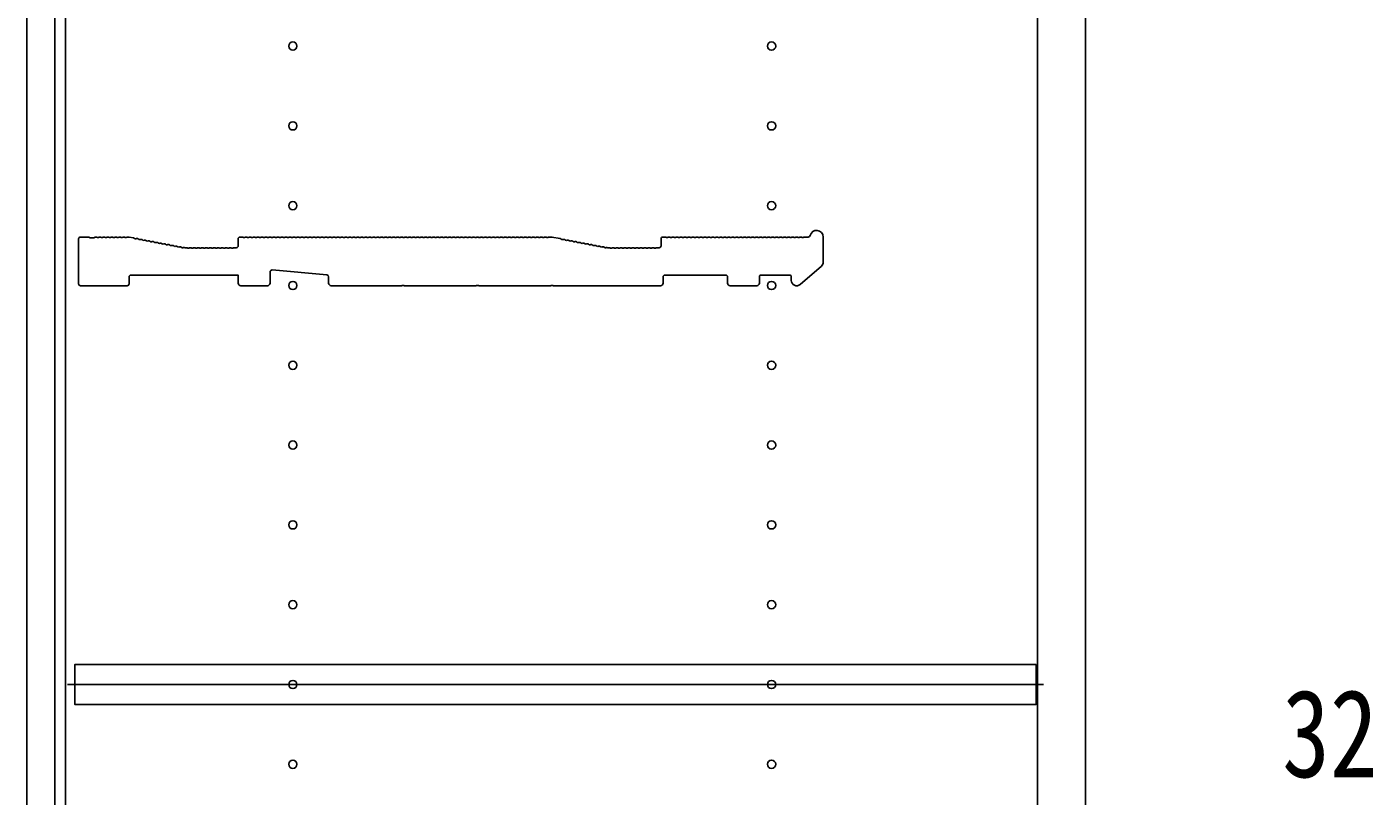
# Model space of a CAD drawing. Units: millimetres, scale not verified. Extents: x -4205 to 4205, y -2970 to 2970.
# Drawn here: x -3035 to -2529, y 281 to 570 of the extents above; entities that cross this region are included whole.
import ezdxf
from ezdxf.enums import TextEntityAlignment as Align

# ---------------------------------------------------------------- set-up
doc = ezdxf.new("R2010")
doc.units = ezdxf.units.MM
doc.header["$LTSCALE"] = 20
for name, color, linetype in [('0-2_YKK_11', 7, 'Continuous'), ('0-3_YKK_12', 2, 'Continuous'), ('0-5_YKK_D', 6, 'Continuous')]:
    doc.layers.add(name, color=color, linetype=linetype)
doc.styles.add('ＭＳ ゴシック', font='')
doc.styles.get('ＭＳ ゴシック').set_extended_font_data('MS Gothic')

msp = doc.modelspace()

# ---------------------------------------------------------------- linework, layer by layer
at = {"layer": '0-2_YKK_11'}
for p, q in [((-3012.05, 491.24), (-3014.85, 491.24)), ((-3011.3, 490.97), (-3011.49, 491.03)), ((-3009.61, 491.03), (-3009.81, 490.97)), ((-3008.11, 491.04), (-3008.5, 491.04)), ((-3006.61, 491.04), (-3007, 491.04)), ((-3005.11, 491.04), (-3005.5, 491.04)), ((-3003.61, 491.04), (-3004, 491.04)), ((-3002.11, 491.04), (-3002.5, 491.04)), ((-3000.61, 491.04), (-3001, 491.04)), ((-2999.11, 491.04), (-2999.5, 491.04)), ((-2997.61, 491.04), (-2998, 491.04)), ((-2996.62, 491.24), (-2997.05, 491.24)), ((-2994.92, 490.92), (-2996.49, 491.22)), ((-2954.05, 491.24), (-2954.85, 491.24)), ((-2953.11, 491.04), (-2953.5, 491.04)), ((-2951.61, 491.04), (-2952, 491.04)), ((-2950.11, 491.04), (-2950.5, 491.04)), ((-2948.61, 491.04), (-2949, 491.04)), ((-2947.11, 491.04), (-2947.5, 491.04)), ((-2945.61, 491.04), (-2946, 491.04)), ((-2944.11, 491.04), (-2944.5, 491.04)), ((-2942.61, 491.04), (-2943, 491.04)), ((-2941.11, 491.04), (-2941.5, 491.04)), ((-2939.61, 491.04), (-2940, 491.04)), ((-2938.11, 491.04), (-2938.5, 491.04)), ((-2936.61, 491.04), (-2937, 491.04)), ((-2935.11, 491.04), (-2935.5, 491.04)), ((-2933.61, 491.04), (-2934, 491.04)), ((-2932.11, 491.04), (-2932.5, 491.04)), ((-2930.61, 491.04), (-2931, 491.04)), ((-2929.11, 491.04), (-2929.5, 491.04)), ((-2927.61, 491.04), (-2928, 491.04)), ((-2926.11, 491.04), (-2926.5, 491.04)), ((-2924.61, 491.04), (-2925, 491.04)), ((-2923.11, 491.04), (-2923.5, 491.04)), ((-2921.61, 491.04), (-2922, 491.04)), ((-2920.11, 491.04), (-2920.5, 491.04)), ((-2918.61, 491.04), (-2919, 491.04)), ((-2917.11, 491.04), (-2917.5, 491.04)), ((-2915.61, 491.04), (-2916, 491.04)), ((-2914.11, 491.04), (-2914.5, 491.04)), ((-2912.61, 491.04), (-2913, 491.04)), ((-2911.11, 491.04), (-2911.5, 491.04)), ((-2909.61, 491.04), (-2910, 491.04)), ((-2908.11, 491.04), (-2908.5, 491.04)), ((-2906.61, 491.04), (-2907, 491.04)), ((-2905.11, 491.04), (-2905.5, 491.04)), ((-2903.61, 491.04), (-2904, 491.04)), ((-2902.11, 491.04), (-2902.5, 491.04)), ((-2900.61, 491.04), (-2901, 491.04)), ((-2899.11, 491.04), (-2899.5, 491.04)), ((-2897.61, 491.04), (-2898, 491.04)), ((-2896.11, 491.04), (-2896.5, 491.04)), ((-2894.61, 491.04), (-2895, 491.04)), ((-2893.11, 491.04), (-2893.5, 491.04)), ((-2891.61, 491.04), (-2892, 491.04)), ((-2890.11, 491.04), (-2890.5, 491.04)), ((-2888.61, 491.04), (-2889, 491.04)), ((-2887.11, 491.04), (-2887.5, 491.04)), ((-2885.61, 491.04), (-2886, 491.04)), ((-2884.11, 491.04), (-2884.5, 491.04)), ((-2882.61, 491.04), (-2883, 491.04)), ((-2881.11, 491.04), (-2881.5, 491.04)), ((-2879.61, 491.04), (-2880, 491.04)), ((-2878.11, 491.04), (-2878.5, 491.04)), ((-2876.61, 491.04), (-2877, 491.04)), ((-2875.11, 491.04), (-2875.5, 491.04)), ((-2873.61, 491.04), (-2874, 491.04)), ((-2872.11, 491.04), (-2872.5, 491.04)), ((-2870.61, 491.04), (-2871, 491.04)), ((-2869.11, 491.04), (-2869.5, 491.04)), ((-2867.61, 491.04), (-2868, 491.04)), ((-2866.11, 491.04), (-2866.5, 491.04)), ((-2864.61, 491.04), (-2865, 491.04)), ((-2863.11, 491.04), (-2863.5, 491.04)), ((-2861.61, 491.04), (-2862, 491.04)), ((-2860.11, 491.04), (-2860.5, 491.04)), ((-2858.61, 491.04), (-2859, 491.04)), ((-2857.11, 491.04), (-2857.5, 491.04)), ((-2855.61, 491.04), (-2856, 491.04)), ((-2854.11, 491.04), (-2854.5, 491.04)), ((-2852.61, 491.04), (-2853, 491.04)), ((-2851.11, 491.04), (-2851.5, 491.04)), ((-2849.61, 491.04), (-2850, 491.04)), ((-2848.11, 491.04), (-2848.5, 491.04)), ((-2846.61, 491.04), (-2847, 491.04)), ((-2845.11, 491.04), (-2845.5, 491.04)), ((-2843.61, 491.04), (-2844, 491.04)), ((-2842.11, 491.04), (-2842.5, 491.04)), ((-2840.61, 491.04), (-2841, 491.04)), ((-2839.11, 491.04), (-2839.5, 491.04)), ((-2795.05, 491.24), (-2795.85, 491.24)), ((-2794.11, 491.04), (-2794.5, 491.04)), ((-2792.61, 491.04), (-2793, 491.04)), ((-2791.11, 491.04), (-2791.5, 491.04)), ((-2789.61, 491.04), (-2790, 491.04)), ((-2788.11, 491.04), (-2788.5, 491.04)), ((-2786.61, 491.04), (-2787, 491.04)), ((-2785.11, 491.04), (-2785.5, 491.04)), ((-2783.61, 491.04), (-2784, 491.04)), ((-2782.11, 491.04), (-2782.5, 491.04)), ((-2780.61, 491.04), (-2781, 491.04)), ((-2779.11, 491.04), (-2779.5, 491.04)), ((-2777.61, 491.04), (-2778, 491.04)), ((-2776.11, 491.04), (-2776.5, 491.04)), ((-2774.61, 491.04), (-2775, 491.04)), ((-2773.11, 491.04), (-2773.5, 491.04)), ((-2771.61, 491.04), (-2772, 491.04)), ((-2770.11, 491.04), (-2770.5, 491.04)), ((-2768.61, 491.04), (-2769, 491.04)), ((-2767.11, 491.04), (-2767.5, 491.04)), ((-2765.61, 491.04), (-2766, 491.04)), ((-2764.11, 491.04), (-2764.5, 491.04)), ((-2762.61, 491.04), (-2763, 491.04)), ((-2761.11, 491.04), (-2761.5, 491.04)), ((-2759.61, 491.04), (-2760, 491.04)), ((-2758.11, 491.04), (-2758.5, 491.04)), ((-2756.61, 491.04), (-2757, 491.04)), ((-2755.11, 491.04), (-2755.5, 491.04)), ((-2753.61, 491.04), (-2754, 491.04)), ((-2752.11, 491.04), (-2752.5, 491.04)), ((-2750.61, 491.04), (-2751, 491.04)), ((-2749.11, 491.04), (-2749.5, 491.04)), ((-2747.61, 491.04), (-2748, 491.04)), ((-2746.11, 491.04), (-2746.5, 491.04)), ((-2744.61, 491.04), (-2745, 491.04)), ((-2743.11, 491.04), (-2743.5, 491.04)), ((-2741.18, 491.24), (-2742.55, 491.24)), ((-2735.55, 481.85), (-2735.55, 491.24)), ((-3015.55, 490.54), (-3015.55, 473.64)), ((-3009.81, 490.97), (-3011.3, 490.97)), ((-2994.03, 490.55), (-2994.4, 490.62)), ((-2992.56, 490.27), (-2992.93, 490.34)), ((-2991.08, 489.99), (-2991.46, 490.06)), ((-2989.61, 489.71), (-2989.98, 489.78)), ((-2988.14, 489.43), (-2988.51, 489.5)), ((-2986.66, 489.15), (-2987.04, 489.22)), ((-2985.19, 488.87), (-2985.56, 488.94)), ((-2983.72, 488.59), (-2984.09, 488.66)), ((-2982.24, 488.31), (-2982.62, 488.38)), ((-2980.77, 488.02), (-2981.14, 488.1)), ((-2979.3, 487.74), (-2979.67, 487.82)), ((-2977.82, 487.46), (-2978.2, 487.53)), ((-2976.35, 487.18), (-2976.72, 487.25)), ((-2975.62, 487.25), (-2975.76, 487.28)), ((-2975.05, 487.24), (-2975.49, 487.24)), ((-2974.11, 487.04), (-2974.5, 487.04)), ((-2972.61, 487.04), (-2973, 487.04)), ((-2971.11, 487.04), (-2971.5, 487.04)), ((-2969.61, 487.04), (-2970, 487.04)), ((-2968.11, 487.04), (-2968.5, 487.04)), ((-2966.61, 487.04), (-2967, 487.04)), ((-2965.11, 487.04), (-2965.5, 487.04)), ((-2963.61, 487.04), (-2964, 487.04)), ((-2962.11, 487.04), (-2962.5, 487.04)), ((-2960.61, 487.04), (-2961, 487.04)), ((-2959.11, 487.04), (-2959.5, 487.04)), ((-2957.61, 487.04), (-2958, 487.04)), ((-2956.25, 487.24), (-2957.05, 487.24)), ((-2955.55, 490.54), (-2955.55, 487.94)), ((-2833.93, 490.34), (-2833.56, 490.27)), ((-2832.46, 490.06), (-2832.08, 489.99)), ((-2830.98, 489.78), (-2830.61, 489.71)), ((-2829.51, 489.5), (-2829.14, 489.43)), ((-2828.04, 489.22), (-2827.66, 489.15)), ((-2826.56, 488.94), (-2826.19, 488.87)), ((-2825.09, 488.66), (-2824.72, 488.59)), ((-2823.62, 488.38), (-2823.24, 488.31)), ((-2822.14, 488.1), (-2821.77, 488.02)), ((-2820.67, 487.82), (-2820.3, 487.74)), ((-2819.2, 487.53), (-2818.82, 487.46)), ((-2817.72, 487.25), (-2817.35, 487.18)), ((-2815.11, 487.04), (-2815.5, 487.04)), ((-2813.61, 487.04), (-2814, 487.04)), ((-2812.11, 487.04), (-2812.5, 487.04)), ((-2810.61, 487.04), (-2811, 487.04)), ((-2809.11, 487.04), (-2809.5, 487.04)), ((-2807.61, 487.04), (-2808, 487.04)), ((-2806.11, 487.04), (-2806.5, 487.04)), ((-2804.61, 487.04), (-2805, 487.04)), ((-2803.11, 487.04), (-2803.5, 487.04)), ((-2801.61, 487.04), (-2802, 487.04)), ((-2800.11, 487.04), (-2800.5, 487.04)), ((-2798.61, 487.04), (-2799, 487.04)), ((-2797.25, 487.24), (-2798.05, 487.24)), ((-2796.55, 490.54), (-2796.55, 487.94)), ((-2996.55, 473.64), (-2996.55, 476.24)), ((-2943.55, 473.94), (-2943.55, 478.17)), ((-2942.79, 478.87), (-2922.19, 476.99)), ((-2921.55, 476.3), (-2921.55, 473.94)), ((-2795.75, 473.94), (-2795.75, 476.24)), ((-2795.05, 476.94), (-2772.25, 476.94)), ((-2771.55, 476.24), (-2771.55, 473.94)), ((-2759.55, 473.94), (-2759.55, 476.24)), ((-2758.85, 476.94), (-2748.25, 476.94)), ((-2747.55, 476.24), (-2747.55, 474.94)), ((-2744.25, 473.42), (-2736.25, 480.34)), ((-3014.85, 472.94), (-2997.25, 472.94)), ((-2954.55, 472.94), (-2944.55, 472.94)), ((-2770.55, 472.94), (-2760.55, 472.94))]:
    msp.add_line(p, q, dxfattribs=at)
for points in [[(-2834.44, 490.64), (-2837.55, 491.24), (-2838.55, 491.24)], [(-2816.62, 487.25), (-2816.76, 487.28), (-2816.62, 487.25)], [(-2816.49, 487.24), (-2816.05, 487.24), (-2816.49, 487.24)], [(-2995.85, 476.94), (-2955.55, 476.94), (-2955.55, 473.94)], [(-2920.55, 472.94), (-2894.13, 472.94), (-2893.88, 473.06), (-2893.23, 473.06), (-2892.98, 472.94), (-2866.13, 472.94), (-2865.88, 473.06), (-2865.23, 473.06), (-2864.98, 472.94), (-2838.13, 472.94), (-2837.88, 473.06), (-2837.23, 473.06), (-2836.98, 472.94), (-2796.75, 472.94)]]:
    msp.add_lwpolyline(points, dxfattribs=at)
msp.add_lwpolyline([(-2655.48, 330.54), (-3016.98, 330.54), (-3016.98, 315.54), (-2655.48, 315.54)], close=True, dxfattribs=at)
for centre, radius, start, end in [((-3014.85, 490.54), 0.7, 90, 180), ((-3012.05, 490.36), 0.88, 50.4605, 90), ((-3009.05, 490.36), 0.88, 50.536, 129.5394), ((-3007.55, 490.36), 0.88, 50.536, 129.464), ((-3006.05, 490.36), 0.88, 50.536, 129.464), ((-3004.55, 490.36), 0.88, 50.536, 129.464), ((-3003.05, 490.36), 0.88, 50.536, 129.464), ((-3001.55, 490.36), 0.88, 50.536, 129.464), ((-3000.05, 490.36), 0.88, 50.536, 129.464), ((-2998.55, 490.36), 0.88, 50.536, 129.464), ((-2997.05, 490.36), 0.88, 90, 129.464), ((-2996.62, 490.54), 0.7, 79.2157, 90), ((-2954.85, 490.54), 0.7, 90, 180), ((-2954.05, 490.36), 0.88, 50.536, 90), ((-2952.55, 490.36), 0.88, 50.536, 129.464), ((-2951.05, 490.36), 0.88, 50.536, 129.464), ((-2949.55, 490.36), 0.88, 50.536, 129.464), ((-2948.05, 490.36), 0.88, 50.536, 129.464), ((-2946.55, 490.36), 0.88, 50.536, 129.464), ((-2945.05, 490.36), 0.88, 50.536, 129.464), ((-2943.55, 490.36), 0.88, 50.536, 129.464), ((-2942.05, 490.36), 0.88, 50.536, 129.464), ((-2940.55, 490.36), 0.88, 50.536, 129.464), ((-2939.05, 490.36), 0.88, 50.536, 129.464), ((-2937.55, 490.36), 0.88, 50.536, 129.464), ((-2936.05, 490.36), 0.88, 50.536, 129.464), ((-2934.55, 490.36), 0.88, 50.536, 129.464), ((-2933.05, 490.36), 0.88, 50.536, 129.464), ((-2931.55, 490.36), 0.88, 50.536, 129.464), ((-2930.05, 490.36), 0.88, 50.536, 129.464), ((-2928.55, 490.36), 0.88, 50.536, 129.464), ((-2927.05, 490.36), 0.88, 50.536, 129.464), ((-2925.55, 490.36), 0.88, 50.536, 129.464), ((-2924.05, 490.36), 0.88, 50.536, 129.464), ((-2922.55, 490.36), 0.88, 50.536, 129.464), ((-2921.05, 490.36), 0.88, 50.536, 129.464), ((-2919.55, 490.36), 0.88, 50.536, 129.464), ((-2918.05, 490.36), 0.88, 50.536, 129.464), ((-2916.55, 490.36), 0.88, 50.536, 129.464), ((-2915.05, 490.36), 0.88, 50.536, 129.464), ((-2913.55, 490.36), 0.88, 50.536, 129.464), ((-2912.05, 490.36), 0.88, 50.536, 129.464), ((-2910.55, 490.36), 0.88, 50.536, 129.464), ((-2909.05, 490.36), 0.88, 50.536, 129.464), ((-2907.55, 490.36), 0.88, 50.536, 129.464), ((-2906.05, 490.36), 0.88, 50.536, 129.464), ((-2904.55, 490.36), 0.88, 50.536, 129.464), ((-2903.05, 490.36), 0.88, 50.536, 129.464), ((-2901.55, 490.36), 0.88, 50.536, 129.464), ((-2900.05, 490.36), 0.88, 50.536, 129.464), ((-2898.55, 490.36), 0.88, 50.536, 129.464), ((-2897.05, 490.36), 0.88, 50.536, 129.464), ((-2895.55, 490.36), 0.88, 50.536, 129.464), ((-2894.05, 490.36), 0.88, 50.536, 129.464), ((-2892.55, 490.36), 0.88, 50.536, 129.464), ((-2891.05, 490.36), 0.88, 50.536, 129.464), ((-2889.55, 490.36), 0.88, 50.536, 129.464), ((-2888.05, 490.36), 0.88, 50.536, 129.464), ((-2886.55, 490.36), 0.88, 50.536, 129.464), ((-2885.05, 490.36), 0.88, 50.536, 129.464), ((-2883.55, 490.36), 0.88, 50.536, 129.464), ((-2882.05, 490.36), 0.88, 50.536, 129.464), ((-2880.55, 490.36), 0.88, 50.536, 129.464), ((-2879.05, 490.36), 0.88, 50.536, 129.464), ((-2877.55, 490.36), 0.88, 50.536, 129.464), ((-2876.05, 490.36), 0.88, 50.536, 129.464), ((-2874.55, 490.36), 0.88, 50.536, 129.464), ((-2873.05, 490.36), 0.88, 50.536, 129.464), ((-2871.55, 490.36), 0.88, 50.536, 129.464), ((-2870.05, 490.36), 0.88, 50.536, 129.464), ((-2868.55, 490.36), 0.88, 50.536, 129.464), ((-2867.05, 490.36), 0.88, 50.536, 129.464), ((-2865.55, 490.36), 0.88, 50.536, 129.464), ((-2864.05, 490.36), 0.88, 50.536, 129.464), ((-2862.55, 490.36), 0.88, 50.536, 129.464), ((-2861.05, 490.36), 0.88, 50.536, 129.464), ((-2859.55, 490.36), 0.88, 50.536, 129.464), ((-2858.05, 490.36), 0.88, 50.536, 129.464), ((-2856.55, 490.36), 0.88, 50.536, 129.464), ((-2855.05, 490.36), 0.88, 50.536, 129.464), ((-2853.55, 490.36), 0.88, 50.536, 129.464), ((-2852.05, 490.36), 0.88, 50.536, 129.464), ((-2850.55, 490.36), 0.88, 50.536, 129.464), ((-2849.05, 490.36), 0.88, 50.536, 129.464), ((-2847.55, 490.36), 0.88, 50.536, 129.464), ((-2846.05, 490.36), 0.88, 50.536, 129.464), ((-2844.55, 490.36), 0.88, 50.536, 129.464), ((-2843.05, 490.36), 0.88, 50.536, 129.464), ((-2841.55, 490.36), 0.88, 50.536, 129.464), ((-2840.05, 490.36), 0.88, 50.536, 129.464), ((-2838.55, 490.36), 0.88, 90, 129.464), ((-2795.85, 490.54), 0.7, 90, 180), ((-2795.05, 490.36), 0.88, 50.536, 90), ((-2793.55, 490.36), 0.88, 50.536, 129.464), ((-2792.05, 490.36), 0.88, 50.536, 129.464), ((-2790.55, 490.36), 0.88, 50.536, 129.464), ((-2789.05, 490.36), 0.88, 50.536, 129.464), ((-2787.55, 490.36), 0.88, 50.536, 129.464), ((-2786.05, 490.36), 0.88, 50.536, 129.464), ((-2784.55, 490.36), 0.88, 50.536, 129.464), ((-2783.05, 490.36), 0.88, 50.536, 129.464), ((-2781.55, 490.36), 0.88, 50.536, 129.464), ((-2780.05, 490.36), 0.88, 50.536, 129.464), ((-2778.55, 490.36), 0.88, 50.536, 129.464), ((-2777.05, 490.36), 0.88, 50.536, 129.464), ((-2775.55, 490.36), 0.88, 50.536, 129.464), ((-2774.05, 490.36), 0.88, 50.536, 129.464), ((-2772.55, 490.36), 0.88, 50.536, 129.464), ((-2771.05, 490.36), 0.88, 50.536, 129.464), ((-2769.55, 490.36), 0.88, 50.536, 129.464), ((-2768.05, 490.36), 0.88, 50.536, 129.464), ((-2766.55, 490.36), 0.88, 50.536, 129.464), ((-2765.05, 490.36), 0.88, 50.536, 129.464), ((-2763.55, 490.36), 0.88, 50.536, 129.464), ((-2762.05, 490.36), 0.88, 50.536, 129.464), ((-2760.55, 490.36), 0.88, 50.536, 129.464), ((-2759.05, 490.36), 0.88, 50.536, 129.464), ((-2757.55, 490.36), 0.88, 50.536, 129.464), ((-2756.05, 490.36), 0.88, 50.536, 129.464), ((-2754.55, 490.36), 0.88, 50.536, 129.464), ((-2753.05, 490.36), 0.88, 50.536, 129.464), ((-2751.55, 490.36), 0.88, 50.536, 129.464), ((-2750.05, 490.36), 0.88, 50.536, 129.464), ((-2748.55, 490.36), 0.88, 50.536, 129.464), ((-2747.05, 490.36), 0.88, 50.536, 129.464), ((-2745.55, 490.36), 0.88, 50.536, 129.464), ((-2744.05, 490.36), 0.88, 50.536, 129.464), ((-2742.55, 490.36), 0.88, 90, 129.464), ((-2741.18, 491.94), 0.7, 270, 347.3644), ((-2738.05, 491.24), 2.5, 0, 167.3644), ((-2995.08, 490.06), 0.88, 39.7517, 79.2157), ((-2993.61, 489.78), 0.88, 39.7517, 118.6797), ((-2992.13, 489.5), 0.88, 39.7517, 118.6797), ((-2990.66, 489.22), 0.88, 39.7517, 118.6797), ((-2989.19, 488.94), 0.88, 39.7517, 118.6797), ((-2987.71, 488.66), 0.88, 39.7517, 118.6797), ((-2986.24, 488.38), 0.88, 39.7517, 118.6797), ((-2984.77, 488.09), 0.88, 39.7517, 118.6797), ((-2983.29, 487.81), 0.88, 39.7517, 118.6797), ((-2981.82, 487.53), 0.88, 39.7517, 118.6797), ((-2980.35, 487.25), 0.88, 39.7517, 118.6797), ((-2978.87, 486.97), 0.88, 39.7517, 118.6797), ((-2977.4, 486.69), 0.88, 39.7517, 118.6797), ((-2975.93, 486.41), 0.88, 79.2157, 118.6797), ((-2975.49, 487.94), 0.7, 259.2157, 270), ((-2975.05, 486.36), 0.88, 50.536, 90), ((-2973.55, 486.36), 0.88, 50.536, 129.464), ((-2972.05, 486.36), 0.88, 50.536, 129.464), ((-2970.55, 486.36), 0.88, 50.536, 129.464), ((-2969.05, 486.36), 0.88, 50.536, 129.464), ((-2967.55, 486.36), 0.88, 50.536, 129.464), ((-2966.05, 486.36), 0.88, 50.536, 129.464), ((-2964.55, 486.36), 0.88, 50.536, 129.464), ((-2963.05, 486.36), 0.88, 50.536, 129.464), ((-2961.55, 486.36), 0.88, 50.536, 129.464), ((-2960.05, 486.36), 0.88, 50.536, 129.464), ((-2958.55, 486.36), 0.88, 50.536, 129.464), ((-2957.05, 486.36), 0.88, 90, 129.464), ((-2956.25, 487.94), 0.7, 270, 0), ((-2834.61, 489.78), 0.88, 39.7517, 79.2157), ((-2833.13, 489.5), 0.88, 39.7517, 118.6797), ((-2831.66, 489.22), 0.88, 39.7517, 118.6797), ((-2830.19, 488.94), 0.88, 39.7517, 118.6797), ((-2828.71, 488.66), 0.88, 39.7517, 118.6797), ((-2827.24, 488.38), 0.88, 39.7517, 118.6797), ((-2825.77, 488.09), 0.88, 39.7517, 118.6797), ((-2824.29, 487.81), 0.88, 39.7517, 118.6797), ((-2822.82, 487.53), 0.88, 39.7517, 118.6797), ((-2821.35, 487.25), 0.88, 39.7517, 118.6797), ((-2819.87, 486.97), 0.88, 39.7517, 118.6797), ((-2818.4, 486.69), 0.88, 39.7517, 118.6797), ((-2816.93, 486.41), 0.88, 79.2157, 118.6797), ((-2816.49, 487.94), 0.7, 259.2157, 270), ((-2816.49, 487.94), 0.7, 259.2157, 270), ((-2816.05, 486.36), 0.88, 50.536, 90), ((-2814.55, 486.36), 0.88, 50.536, 129.464), ((-2813.05, 486.36), 0.88, 50.536, 129.464), ((-2811.55, 486.36), 0.88, 50.536, 129.464), ((-2810.05, 486.36), 0.88, 50.536, 129.464), ((-2808.55, 486.36), 0.88, 50.536, 129.464), ((-2807.05, 486.36), 0.88, 50.536, 129.464), ((-2805.55, 486.36), 0.88, 50.536, 129.464), ((-2804.05, 486.36), 0.88, 50.536, 129.464), ((-2802.55, 486.36), 0.88, 50.536, 129.464), ((-2801.05, 486.36), 0.88, 50.536, 129.464), ((-2799.55, 486.36), 0.88, 50.536, 129.464), ((-2798.05, 486.36), 0.88, 90, 129.464), ((-2797.25, 487.94), 0.7, 270, 0), ((-2737.55, 481.85), 2, 310.8387, 0), ((-2995.85, 476.24), 0.7, 90, 180), ((-2942.85, 478.17), 0.7, 84.8056, 180), ((-2922.25, 476.3), 0.7, 0, 84.8056), ((-2795.05, 476.24), 0.7, 90, 180), ((-2772.25, 476.24), 0.7, 0, 90), ((-2758.85, 476.24), 0.7, 90, 180), ((-2748.25, 476.24), 0.7, 0, 90), ((-3014.85, 473.64), 0.7, 180, 270), ((-2997.25, 473.64), 0.7, 270, 0), ((-2954.55, 473.94), 1, 180, 270), ((-2944.55, 473.94), 1, 270, 0), ((-2920.55, 473.94), 1, 180, 270), ((-2796.75, 473.94), 1, 270, 0), ((-2770.55, 473.94), 1, 180, 270), ((-2760.55, 473.94), 1, 270, 0), ((-2745.55, 474.94), 2, 180, 310.8387)]:
    msp.add_arc(centre, radius, start, end, dxfattribs=at)
at = {"layer": '0-3_YKK_12'}
for p, q in [((-3024.48, 1393.54), (-3024.48, -777.46)), ((-3020.48, 1393.54), (-3020.48, -777.46)), ((-2652.69, 323.04), (-3019.77, 323.04))]:
    msp.add_line(p, q, dxfattribs=at)
for points in [[(-3034.98, -786.96), (-2654.98, -786.96), (-2654.98, 1403.04), (-3034.98, 1403.04)], [(-2654.98, -783.96), (-2636.98, -783.96), (-2636.98, 1400.04), (-2654.98, 1400.04)]]:
    msp.add_lwpolyline(points, close=True, dxfattribs=at)
for centre in [(-2934.98, 563.04), (-2754.98, 563.04), (-2934.98, 533.04), (-2754.98, 533.04), (-2934.98, 503.04), (-2754.98, 503.04), (-2934.98, 473.04), (-2754.98, 473.04), (-2934.98, 443.04), (-2754.98, 443.04), (-2934.98, 413.04), (-2754.98, 413.04), (-2934.98, 383.04), (-2754.98, 383.04), (-2934.98, 353.04), (-2754.98, 353.04), (-2934.98, 323.04), (-2754.98, 323.04), (-2934.98, 293.04), (-2754.98, 293.04)]:
    msp.add_circle(centre, 1.55, dxfattribs=at)

# ---------------------------------------------------------------- texts
at = {"layer": '0-5_YKK_D', "style": 'ＭＳ ゴシック', "width": 0.8}
msp.add_text('32', height=32.99, dxfattribs=at).set_placement((-2562.98, 278.28), align=Align.BOTTOM_LEFT)

doc.saveas('drawing.dxf')
